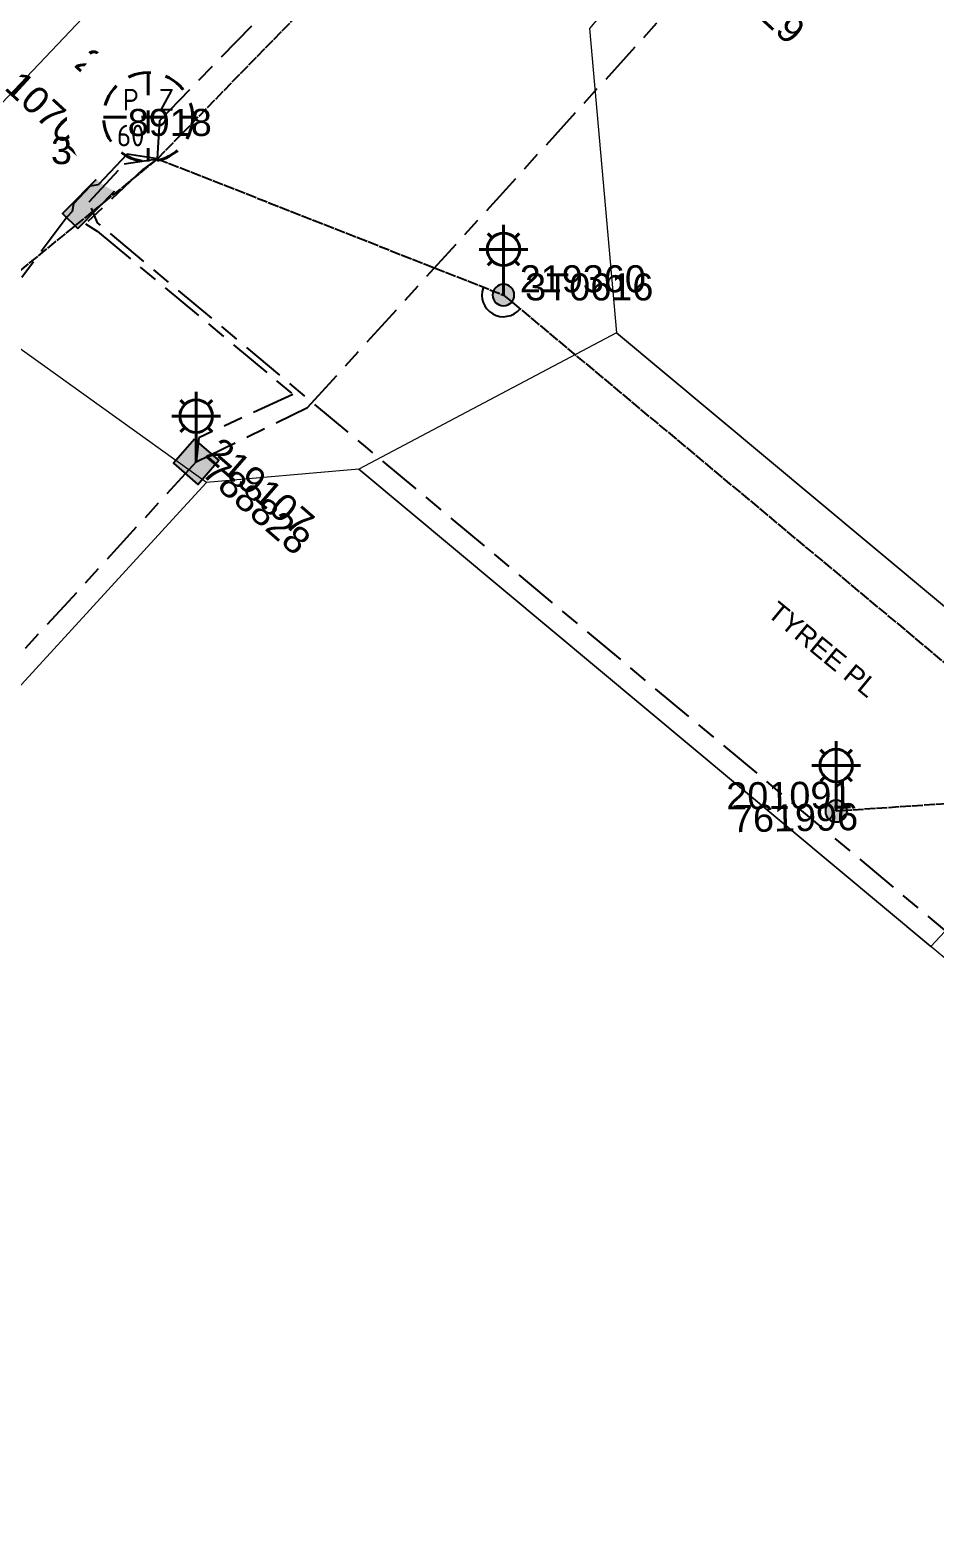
# Model space of a CAD drawing. Header units: metres. Extents: x 268626 to 271256, y 6186812 to 6188765.
# Drawn here: x 269153.9 to 269237.5, y 6187493.2 to 6187632 of the extents above; entities that cross this region are included whole.
import ezdxf
from ezdxf.enums import TextEntityAlignment as Align

# ---------------------------------------------------------------- set-up
doc = ezdxf.new("R2010")
doc.units = ezdxf.units.M
for name, pattern in [('Cable Exist OH', [1, 1, 0]), ('Cable Exist UG', [8.2, 4, -1.2, 1.8, -1.2]), ('Dash', [5, 3, -2])]:
    doc.linetypes.add(name, pattern=pattern)
doc.layers.get('0').update_dxf_attribs({"color": 6})
for name, color, linetype, lineweight in [('Cadastre Land Parcels_SP_EXT', 96, 'Continuous', 15), ('Cadastre Roads_SP_EXT', 54, 'Continuous', 15), ('Mains_HV_EXT', 11, 'Continuous', 25), ('Mains_LV_EXT', 161, 'Continuous', 25), ('Mains_LV_SL_EXT', 141, 'Continuous', 25), ('Mains_SL_EXT', 111, 'Continuous', 25)]:
    doc.layers.add(name, color=color, linetype=linetype, lineweight=lineweight)
for name, color, linetype in [('Equip_SL_EXT', 7, 'Continuous'), ('Equip_SP_SL_EXT', 7, 'Continuous'), ('SupportsOH_SP_TR_HV_LV_SL_EXT', 7, 'Continuous'), ('SupportsUG_SP_LV_EXT', 7, 'Continuous'), ('SupportsUG_SP_LV_SL_EXT', 7, 'Continuous')]:
    doc.layers.add(name, color=color, linetype=linetype)
doc.styles.add('COLUMN_LABEL', font='arial.ttf')
doc.styles.add('iecARIAL', font='arial.ttf', dxfattribs={"height": 2})
doc.styles.add('IESYMBOL1', font='isocp.shx')
doc.styles.add('POLE_LABEL', font='arial.ttf', dxfattribs={"height": 2})
doc.styles.add('SLCP_LABEL', font='arial.ttf', dxfattribs={"height": 3.5})
doc.styles.get("Standard").update_dxf_attribs({"font": 'arial.ttf'})

# ---------------------------------------------------------------- blocks, each defined once
blk = doc.blocks.new('COLUMN_EXT')
blk.add_hatch(color=256).paths.add_polyline_path([(-1.49, 1.48), (-1.49, -1.49), (1.48, -1.49), (1.48, 1.48)])
blk.add_lwpolyline([(-1.49, -1.49), (1.48, -1.49), (1.48, 1.48), (-1.49, 1.48)], close=True)
for tag, height, style, flags, p in [('ASSET_NUM', 2.5, 'COLUMN_LABEL', 8, (2, 2)), ('STRUCTURE_PLANT_NUMBER', 0.2, 'POLE_LABEL', 9, (1.81, 0.03)), ('STREET_CODE', 0.2, 'COLUMN_LABEL', 9, (1.81, -0.2))]:
    blk.add_attdef(tag, text='', height=height, dxfattribs=dict(style=style, flags=flags)).set_placement(p, align=Align.MIDDLE_LEFT)
at = {"flags": 9}
for tag, p in [('COLUMN_TYPE', (1.81, -0.4)), ('OWNED_BY', (1.81, -0.6)), ('STATE', (1.81, -0.8)), ('USAGE', (1.81, -1)), ('LEGEND', (1.81, -1.2)), ('LOCATION', (1.81, -1.4)), ('STREETNAME', (1.81, -1.6)), ('SUBURB', (1.81, -1.8)), ('NOTES', (1.81, -2))]:
    blk.add_attdef(tag, text='', height=0.2, dxfattribs=at).set_placement(p, align=Align.MIDDLE_LEFT)
at = {"flags": 1}
blk.add_attdef('Z', (1.81, -2.35), '', height=0.2, dxfattribs=at)
blk = doc.blocks.new('PILLAR_EXT')
blk.add_hatch(color=256).paths.add_polyline_path([(-2.475, 0.99), (-2.475, -0.99), (2.475, -0.99), (2.475, 0.99)])
blk.add_lwpolyline([(-2.475, -0.99), (2.475, -0.99), (2.475, 0.99), (-2.475, 0.99)], close=True)
at = {"style": 'iecARIAL', "flags": 8}
blk.add_attdef('ASSET_NUM', (1.5, 3.5), '', height=2.5, dxfattribs=at)
for tag, p, flags in [('OWNED_BY', (0, -0.2), 9), ('STATE', (0, -0.4), 9), ('SUPPORT_TYPE', (0, -0.6), 9), ('USAGE', (0, -0.8), 9), ('LEGEND', (0, -1), 9), ('LOCATION', (0, -1.2), 9), ('NOTES', (0, -1.4), 9), ('STREETNAME', (0, -1.8), 9), ('SUBURB', (0, -2), 1), ('PARENT', (0, -1.6), 9)]:
    blk.add_attdef(tag, p, '', height=0.2, dxfattribs=dict(flags=flags))
blk = doc.blocks.new('SL_LANTERN_EXT')
at = {"lineweight": 40}
for p, q in [((-1.46, 5.68), (-1.06, 5.28)), ((0, 1.97), (0, 6.47)), ((1.46, 5.68), (1.06, 5.28)), ((-2.25, 4.22), (2.25, 4.22)), ((-1.46, 2.76), (-1.06, 3.16)), ((1.46, 2.76), (1.06, 3.16)), ((0, 0), (0, 2.72))]:
    blk.add_line(p, q, dxfattribs=at)
blk.add_circle((0, 4.22), 1.5, dxfattribs=at)
at = {"style": 'iecARIAL', "flags": 8}
blk.add_attdef('ASSET_NUM', (1.5, 1.5), '', height=2.5, dxfattribs=at)
for tag, p, height, flags in [('CONSTRUCTED_VOLTAGE', (0.98, -0.65), 0.2, 9), ('CONTROL_TYPE', (0.98, -0.85), 0.2, 9), ('LANTERN_PURPOSE', (0.98, -1.05), 0.2, 9), ('LANTERN_TYPE', (0.98, -1.25), 0.2, 9), ('NO_PHASES', (0.98, -1.45), 0.2, 9), ('LNUMBER', (2.18, -3.25), 2.5, 8), ('OPERATING_VOLTAGE', (0.98, -1.65), 0.2, 9), ('ORIENTATION', (0.98, -1.85), 0.2, 9), ('OWNED_BY', (0.98, -2.05), 0.2, 9), ('STATE', (0.98, -2.25), 0.2, 9), ('USAGE', (0.98, -2.45), 0.2, 9), ('CEXIST', (0.98, -2.65), 0.2, 9), ('CNEW', (0.98, -2.85), 0.2, 9), ('CNUMBER', (0.98, -3.05), 0.2, 9), ('CREMOVE', (0.98, -3.25), 0.2, 9), ('CREPLACE', (0.98, -3.45), 0.2, 9), ('LKINGHEIGHT', (0.98, -3.65), 0.2, 9), ('LBRACKET', (0.98, -3.85), 0.2, 9), ('LBRACKETVOCAB', (0.98, -4.05), 0.2, 9), ('LCATEGORY', (0.98, -4.25), 0.2, 9), ('LCHARGE1', (0.98, -4.45), 0.2, 9), ('LCHARGE1PERCENT', (0.98, -4.65), 0.2, 9), ('LCHARGE2', (0.98, -4.85), 0.2, 9), ('LCHARGE2PERCENT', (0.98, -5.05), 0.2, 9), ('LCHARGE3', (0.98, -5.25), 0.2, 9), ('LCHARGE3PERCENT', (0.98, -5.45), 0.2, 9), ('LEXIST', (0.98, -5.65), 0.2, 9), ('LLAMP', (0.98, -5.85), 0.2, 9), ('LLAMPVOCAB', (0.98, -6.05), 0.2, 9), ('LMAST', (0.98, -6.25), 0.2, 9), ('LMASTVOCAB', (0.98, -6.45), 0.2, 9), ('LNEW', (0.98, -6.65), 0.2, 9), ('LANTNUMBER', (0.98, -6.85), 0.2, 9), ('LOUTREACH', (0.98, -7.25), 0.2, 9), ('LOUTREACHVOCAB', (0.98, -7.45), 0.2, 9), ('LRATECODE', (0.98, -7.65), 0.2, 9), ('LREMOVE', (0.98, -7.85), 0.2, 9), ('LREPLACE', (0.98, -8.05), 0.2, 9), ('LTYPE', (0.98, -8.25), 0.2, 9), ('LTYPEVOCAB', (0.98, -8.45), 0.2, 9), ('STREETNAME', (0.98, -9.25), 0.2, 9), ('SUBURB', (0.98, -9.45), 0.2, 1), ('LEGEND', (0.98, -8.65), 0.2, 9), ('LOCATION', (0.98, -8.85), 0.2, 9), ('NOTES', (0.98, -9.05), 0.2, 9)]:
    blk.add_attdef(tag, p, '', height=height, dxfattribs=dict(flags=flags))
blk = doc.blocks.new('POLE_EXT')
blk.add_hatch(color=256).paths.add_polyline_path([(-1, 0, 1), (1, 0, 1)])
blk.add_lwpolyline([(-1, 0, 1), (1, 0, 1)], format="xyb", close=True)
at = {"flags": 8}
blk.add_attdef('pNumber', text='', height=2, dxfattribs=at).set_placement((3, 2.5), align=Align.MIDDLE_CENTER)
at = {"style": 'POLE_LABEL', "flags": 9}
for tag, p in [('STRUCTURE_PLANT_NUMBER', (1.35, 0.03)), ('STREET_CODE', (1.35, -0.2))]:
    blk.add_attdef(tag, text='', height=0.2, dxfattribs=at).set_placement(p, align=Align.MIDDLE_LEFT)
at = {"flags": 9}
for tag, p in [('OWNED_BY', (1.35, -0.4)), ('SPECIAL_USE', (1.35, -0.8)), ('STATE', (1.35, -1)), ('cLV', (1.35, -1.4)), ('PARENT', (1.35, -0.6)), ('USAGE', (1.35, -1.2)), ('hDepth', (1.35, -1.6)), ('hDia', (1.35, -1.8)), ('cHV', (1.35, -2)), ('LBRACKET', (1.35, -2.2)), ('LExisting', (1.35, -2.4)), ('LANTNUMBER', (1.35, -2.6)), ('LOther', (1.35, -2.8)), ('cLinedev', (1.35, -3.4)), ('pExisting', (1.35, -3.8)), ('LRemove', (1.35, -3)), ('LEGEND', (1.35, -3.2)), ('LOCATION', (1.35, -3.6)), ('PFNUMBER', (1.35, -4)), ('NEWPFNUMBER', (1.35, -4.2)), ('pFooting', (1.35, -4.4)), ('pNew', (1.35, -4.6)), ('pRelocate', (1.35, -5)), ('pRemove', (1.35, -5.2)), ('pReplace', (1.35, -5.4)), ('pStay', (1.35, -5.6)), ('pType', (1.35, -5.8)), ('cspan', (1.35, -6)), ('STREETNAME', (1.35, -6.2)), ('SUBURB', (1.35, -6.4)), ('OPERATED_BY', (1.36, -7.01)), ('NOTES', (1.35, -6.6)), ('MAINTAINED_BY', (1.36, -6.81))]:
    blk.add_attdef(tag, text='', height=0.2, dxfattribs=at).set_placement(p, align=Align.MIDDLE_LEFT)
at = {"flags": 1}
blk.add_attdef('Z', (1.35, -7.33), '', height=0.2, dxfattribs=at)
blk = doc.blocks.new('SLCP_ZELL_EXT')
blk.add_wipeout([(-0.24, 7.5), (-0.71, 7.47), (-1.17, 7.41), (-1.64, 7.32), (-2.09, 7.21), (-2.54, 7.06), (-2.98, 6.89), (-3.41, 6.69), (-3.82, 6.46), (-4.22, 6.21), (-4.6, 5.93), (-4.96, 5.63), (-5.31, 5.31), (-5.63, 4.96), (-5.93, 4.6), (-6.21, 4.22), (-6.46, 3.82), (-6.69, 3.41), (-6.89, 2.98), (-7.06, 2.54), (-7.21, 2.09), (-7.32, 1.64), (-7.41, 1.17), (-7.47, 0.71), (-7.5, 0.24), (-7.5, -0.24), (-7.47, -0.71), (-7.41, -1.17), (-7.32, -1.64), (-7.21, -2.09), (-7.06, -2.54), (-6.89, -2.98), (-6.69, -3.41), (-6.46, -3.82), (-6.21, -4.22), (-5.93, -4.6), (-5.63, -4.96), (-5.31, -5.31), (-4.96, -5.63), (-4.6, -5.93), (-4.22, -6.21), (-3.82, -6.46), (-3.41, -6.69), (-2.98, -6.89), (-2.54, -7.06), (-2.09, -7.21), (-1.64, -7.32), (-1.17, -7.41), (-0.71, -7.47), (-0.24, -7.5), (0.24, -7.5), (0.71, -7.47), (1.17, -7.41), (1.64, -7.32), (2.09, -7.21), (2.54, -7.06), (2.98, -6.89), (3.41, -6.69), (3.82, -6.46), (4.22, -6.21), (4.6, -5.93), (4.96, -5.63), (5.31, -5.31), (5.63, -4.96), (5.93, -4.6), (6.21, -4.22), (6.46, -3.82), (6.69, -3.41), (6.89, -2.98), (7.06, -2.54), (7.21, -2.09), (7.32, -1.64), (7.41, -1.17), (7.47, -0.71), (7.5, -0.24), (7.5, 0.24), (7.47, 0.71), (7.41, 1.17), (7.32, 1.64), (7.21, 2.09), (7.06, 2.54), (6.89, 2.98), (6.69, 3.41), (6.46, 3.82), (6.21, 4.22), (5.93, 4.6), (5.63, 4.96), (5.31, 5.31), (4.96, 5.63), (4.6, 5.93), (4.22, 6.21), (3.82, 6.46), (3.41, 6.69), (2.98, 6.89), (2.54, 7.06), (2.09, 7.21), (1.64, 7.32), (1.17, 7.41), (0.71, 7.47), (0.24, 7.5)])
at = {"linetype": 'Dash', "lineweight": 40, "ltscale": 0.7}
for p, q in [((0, 4.11), (0, -4.11)), ((-4.11, 0), (4.11, 0))]:
    blk.add_line(p, q, dxfattribs=at)
blk.add_circle((0, 0), 4.11, dxfattribs=at)
at = {"lineweight": 40, "style": 'IESYMBOL1'}
for s, p in [('P', (-1.6, 0)), ('Z', (1.7, 0)), ('60', (-1.61, -3.31))]:
    blk.add_text(s, height=2, dxfattribs=at).set_placement(p, align=Align.BOTTOM_CENTER)
at = {"style": 'SLCP_LABEL'}
for tag, height, flags, p in [('ASSET_NUM', 2.5, 8, (2, 2)), ('STREET_CODE', 0.2, 9, (0, -0.2))]:
    blk.add_attdef(tag, text='', height=height, dxfattribs=dict(at, flags=flags)).set_placement(p, align=Align.MIDDLE_LEFT)
at = {"flags": 1}
blk.add_attdef('Z', (0, 0), '', height=0.2, dxfattribs=at)
at = {"flags": 9}
for tag, p in [('CONSTRUCTED_VOLTAGE', (0, -0.4)), ('CONTROL_TYPE', (0, -0.6)), ('OPERATING_VOLTAGE', (0, -1)), ('ORIENTATION', (0, -1.2)), ('OWNED_BY', (0, -1.4)), ('NO_PHASES', (0, -0.8)), ('STATE', (0, -2)), ('USAGE', (0, -1.6)), ('LOCATION', (0, -1.8)), ('NOTES', (0, -2.2))]:
    blk.add_attdef(tag, text='', height=0.2, dxfattribs=at).set_placement(p, align=Align.MIDDLE_LEFT)

msp = doc.modelspace()

# ---------------------------------------------------------------- linework, layer by layer
at = {"layer": 'Cadastre Land Parcels_SP_EXT', "linetype": 'Continuous'}
msp.add_lwpolyline([(269026.5223, 6187507.6709), (269063.9043, 6187539.0954), (269080.6364, 6187554.0317), (269100.4585, 6187571.727), (269140.9644, 6187614.3968), (269161.6562, 6187636.1937), (269149.8766, 6187637.7581), (269145.3569, 6187638.3664), (269139.7421, 6187639.1464), (269155.111, 6187657.3718), (269161.6575, 6187656.4865), (269166.0456, 6187655.869), (269178.7342, 6187654.1839), (269363.2584, 6187873.0008), (269363.2584, 6187873.0008), (269382.2467, 6187901.0717), (269394.1041, 6187918.6017), (269370.3475, 6187921.9938), (269359.8472, 6187923.3594), (269021.6954, 6187967.5436)], dxfattribs=at)
for points in [[(269275.3382, 6187567.5157), (269318.6468, 6187619.0135), (269348.6067, 6187654.6375), (269350.0506, 6187656.3547), (269403.9568, 6187720.4519), (269426.5329, 6187750.716), (269445.2124, 6187757.8986), (269410.8151, 6187857.7646), (269369.9915, 6187827.5846), (269317.7431, 6187765.4765), (269207.277, 6187634.1662), (269205.6185, 6187632.1949), (269208.0998, 6187604.0789), (269231.1731, 6187584.8289), (269254.168, 6187565.6446), (269275.3382, 6187567.5157)], [(269239.1857, 6187398.7069), (269249.9152, 6187410.8873), (269278.978, 6187442.7851), (269256.4626, 6187463.2947), (269252.8455, 6187506.4987), (269266.5084, 6187522.8709), (269237.1584, 6187547.3637), (269184.297, 6187591.4757), (269170.244, 6187590.2357), (269167.7902, 6187587.5562), (269108.2486, 6187522.5117), (269081.3701, 6187496.055), (269160.9993, 6187429.6166), (269222.8993, 6187377.9705), (269239.1857, 6187398.7069)]]:
    msp.add_lwpolyline(points, close=True, dxfattribs=at)
at = {"layer": 'Cadastre Roads_SP_EXT', "linetype": 'Continuous'}
for points in [[(269036.7799, 6187454.8804), (269057.2955, 6187472.3572), (269081.37, 6187496.055), (269108.2485, 6187522.5117), (269167.7902, 6187587.5562), (269170.244, 6187590.2357), (269150.8197, 6187604.1607), (269140.9644, 6187614.3968), (269100.4585, 6187571.727), (269080.6364, 6187554.0317), (269063.9043, 6187539.0954), (269026.5223, 6187507.6709), (268988.3212, 6187477.4397), (268964.3618, 6187464.3555), (268972.5115, 6187447.6419), (268986.2663, 6187419.2366), (269036.7799, 6187454.8804)], [(269245.8488, 6187556.7028), (269254.168, 6187565.6446), (269231.1731, 6187584.8289), (269208.0999, 6187604.0789), (269192.6876, 6187595.9183), (269184.297, 6187591.4757), (269237.1583, 6187547.3637), (269245.8488, 6187556.7028)]]:
    msp.add_lwpolyline(points, close=True, dxfattribs=at)
at = {"layer": 'Mains_HV_EXT', "linetype": 'Continuous', "flags": 128}
for points in [[(269167.1244, 6187621.5751, 0.99999347), (269164.2918, 6187618.7589)], [(269164.2918, 6187618.7589, 0.55727215), (269167.6088, 6187619.5134)], [(269195.785, 6187608.2287, 0.83386345), (269199.2057, 6187606.2839)]]:
    msp.add_lwpolyline(points, format="xyb", dxfattribs=at)
at = {"layer": 'Mains_HV_EXT', "linetype": 'Cable Exist OH', "flags": 128}
msp.add_lwpolyline([(269197.6729, 6187607.5688), (269252.8744, 6187561.5147)], dxfattribs=at)
at = {"layer": 'Mains_SL_EXT', "linetype": 'Cable Exist OH'}
for points in [[(269197.6729, 6187607.5688), (269252.8742, 6187561.5147), (269252.8827, 6187561.5077)], [(269252.8827, 6187561.5077), (269228.4015, 6187559.881)]]:
    msp.add_lwpolyline(points, dxfattribs=at)
at = {"layer": 'Mains_SL_EXT', "linetype": 'Cable Exist UG'}
msp.add_lwpolyline([(269169.294, 6187592.1597), (269134.0824, 6187553.6951)], dxfattribs=at)

# ---------------------------------------------------------------- block references
at = {"layer": 'Equip_SP_SL_EXT'}
ref = msp.add_blockref('SL_LANTERN_EXT', (269165.717, 6187620.162), dxfattribs=at)
ref.add_attrib('ASSET_NUM', '219359', dxfattribs={"layer": '0', "height": 2.5, "rotation": 316.509331, "style": 'iecARIAL'}).set_placement((269167.217, 6187621.662), align=Align.MIDDLE_RIGHT)
ref = msp.add_blockref('SL_LANTERN_EXT', (269197.673, 6187607.5687), dxfattribs=at)
ref.add_attrib('ASSET_NUM', '219360', dxfattribs={"layer": '0', "height": 2.5, "style": 'iecARIAL'}).set_placement((269199.173, 6187609.0687), align=Align.MIDDLE_LEFT)
ref = msp.add_blockref('SL_LANTERN_EXT', (269169.2939, 6187592.1597), dxfattribs=at)
ref.add_attrib('ASSET_NUM', '219107', dxfattribs={"layer": '0', "height": 2.5, "rotation": 319.053554, "style": 'iecARIAL'}).set_placement((269170.7939, 6187593.6597), align=Align.MIDDLE_LEFT)
ref = msp.add_blockref('SL_LANTERN_EXT', (269228.4014, 6187559.8811), dxfattribs=at)
ref.add_attrib('ASSET_NUM', '201091', dxfattribs={"layer": '0', "height": 2.5, "rotation": 0.454918, "style": 'iecARIAL'}).set_placement((269229.9014, 6187561.3811), align=Align.MIDDLE_RIGHT)
at = {"layer": 'SupportsOH_SP_TR_HV_LV_SL_EXT'}
ref = msp.add_blockref('POLE_EXT', (269165.717, 6187620.1621), dxfattribs=at)
ref.add_attrib('ASSET_NUM', '3T0615', dxfattribs={"layer": '0', "height": 2.5, "style": 'POLE_LABEL'}).set_placement((269167.717, 6187620.9121), align=Align.MIDDLE_RIGHT)
ref = msp.add_blockref('POLE_EXT', (269197.673, 6187607.5687), dxfattribs=at)
ref.add_attrib('ASSET_NUM', '3T0616', dxfattribs={"layer": '0', "height": 2.5, "style": 'POLE_LABEL'}).set_placement((269199.673, 6187608.3187), align=Align.MIDDLE_LEFT)
ref = msp.add_blockref('POLE_EXT', (269228.4015, 6187559.881), dxfattribs=at)
ref.add_attrib('ASSET_NUM', '761996', dxfattribs={"layer": '0', "height": 2.5, "rotation": 1, "style": 'POLE_LABEL'}).set_placement((269230.4015, 6187560.631), align=Align.TOP_RIGHT)
at = {"layer": 'SupportsUG_SP_LV_EXT'}
ref = msp.add_blockref('PILLAR_EXT', (269159.3929, 6187616.165), dxfattribs=dict(at, rotation=45.61639448308014))
ref.add_attrib('ASSET_NUM', '107014', dxfattribs={"layer": '0', "height": 2.5, "rotation": 317.388858, "style": 'iecARIAL'}).set_placement((269160.8929, 6187619.665), align=Align.MIDDLE_RIGHT)
at = {"layer": 'SupportsUG_SP_LV_SL_EXT'}
ref = msp.add_blockref('COLUMN_EXT', (269215.1692, 6187639.5262), dxfattribs=dict(at, rotation=320.6913732060093))
ref.add_attrib('ASSET_NUM', '788829', dxfattribs={"layer": '0', "height": 2.5, "rotation": 317.444629, "style": 'COLUMN_LABEL'}).set_placement((269217.1692, 6187640.2762), align=Align.TOP_LEFT)
ref = msp.add_blockref('COLUMN_EXT', (269169.2941, 6187592.1596), dxfattribs=dict(at, rotation=229.0535539473279))
ref.add_attrib('ASSET_NUM', '788828', dxfattribs={"layer": '0', "height": 2.5, "rotation": 319.053554, "style": 'COLUMN_LABEL'}).set_placement((269171.2941, 6187592.9096), align=Align.TOP_LEFT)

# ---------------------------------------------------------------- texts
at = {"layer": 'Cadastre Roads_SP_EXT'}
msp.add_text('TYREE PL', height=1.8, rotation=320.502437, dxfattribs=at).set_placement((269221.919, 6187578.0019))

# ---------------------------------------------------------------- next in the draw order: block references
at = {"layer": 'Equip_SL_EXT'}
ref = msp.add_blockref('SLCP_ZELL_EXT', (269164.8497, 6187624.0124), dxfattribs=at)
ref.add_attrib('ASSET_NUM', '8918', dxfattribs={"layer": '0', "height": 2.5, "style": 'SLCP_LABEL'}).set_placement((269166.8497, 6187624.7624), align=Align.TOP_CENTER)

# ---------------------------------------------------------------- next in the draw order: linework, layer by layer
at = {"layer": 'Mains_HV_EXT', "linetype": 'Cable Exist OH', "flags": 128}
for points in [[(269165.7169, 6187620.1621), (269185.2973, 6187640.2516)], [(269165.7169, 6187620.1621), (269105.409, 6187571.132)], [(269165.7169, 6187620.162), (269197.6729, 6187607.5688)]]:
    msp.add_lwpolyline(points, dxfattribs=at)
at = {"layer": 'Mains_LV_EXT', "linetype": 'Cable Exist UG', "flags": 128}
msp.add_lwpolyline([(269272.7082, 6187513.7485), (269272.7417, 6187520.2737), (269272.7417, 6187520.2737), (269238.4398, 6187548.8993), (269184.9442, 6187593.5406), (269160.1705, 6187614.2514), (269159.3931, 6187616.165)], dxfattribs=at)
at = {"layer": 'Mains_LV_SL_EXT', "linetype": 'Cable Exist UG'}
msp.add_lwpolyline([(269159.3931, 6187616.165), (269162.6504, 6187619.7023), (269165.7169, 6187620.1621)], dxfattribs=at)
at = {"layer": 'Mains_SL_EXT', "linetype": 'Cable Exist UG'}
for points in [[(269165.7171, 6187620.162), (269165.9323, 6187623.6786), (269165.9323, 6187623.6786), (269197.368, 6187656.1617), (269198.0068, 6187656.9302), (269198.0068, 6187656.9302), (269208.8656, 6187669.7619), (269210.3839, 6187671.1826)], [(269169.294, 6187592.1597), (269179.5836, 6187597.1721), (269214.6984, 6187635.8465), (269215.1692, 6187639.5262)], [(269165.7169, 6187620.1621), (269162.9248, 6187620.5702), (269162.9248, 6187620.5702), (269160.2256, 6187617.7603), (269159.495, 6187617.6126), (269157.9581, 6187615.9948), (269157.8371, 6187615.2951), (269157.363, 6187614.8058), (269134.1214, 6187583.4497)], [(269165.7169, 6187620.1621), (269164.3612, 6187619.1785), (269164.3612, 6187619.1785), (269159.0676, 6187614.1528), (269160.1371, 6187613.4776), (269160.1371, 6187613.4776), (269178.2279, 6187598.3823), (269169.5256, 6187594.373), (269169.294, 6187592.1597)]]:
    msp.add_lwpolyline(points, dxfattribs=at)

doc.saveas('drawing.dxf')
